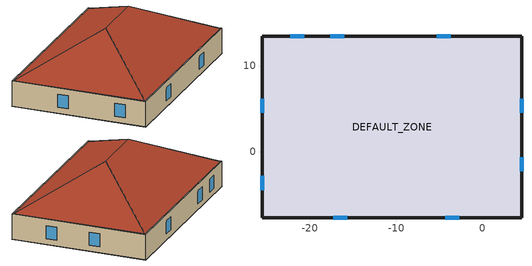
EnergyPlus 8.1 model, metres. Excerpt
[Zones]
DEFAULT_ZONE
 floor ground (_dpv BP1 2002 ENEV): -25.55,13.43 4.54,13.43 4.54,-7.66 -25.55,-7.66 z0
 wall outside (_dpv AW1 1995 WSV III): 4.5,13.39 -25.5,13.39 -25.5,-7.61 4.5,-7.61 4.5,13.39 z0:4
 window (DefaultWindowConstruction): -20.67,13.39 -22.3,13.39 / -16.04,13.39 -17.67,13.39 / -3.71,13.39 -5.34,13.39 / 4.5,4.55 4.5,6.18 / 4.5,-2.24 4.5,-0.61 / -4.34,-7.61 -2.71,-7.61 / -17.3,-7.61 -15.67,-7.61 / -25.5,6.18 -25.5,4.55 / -25.5,-2.78 -25.5,-4.41 z0.95:3.01
 roof outside (_dpv FD1 2009 sgg): 4.29,-7.41,4 4.29,13.18,4 -6,2.89,9.94; -25.3,-7.41,4 4.29,-7.41,4 -6,2.89,9.94 -15,2.89,9.94; -15,2.89,9.94 -6,2.89,9.94 4.29,13.18,4 -25.3,13.18,4; -25.3,13.18,4 -25.3,-7.41,4 -15,2.89,9.94
[Building]
RevitModel: North Axis=0; Terrain=Suburbs; Loads Convergence Tolerance Value=0.04; Temperature Convergence Tolerance Value=0.004; Solar Distribution=FullExterior; Maximum Number of Warmup Days=100; Minimum Number of Warmup Days=6
[Site:GroundTemperature:BuildingSurface]
18, 18, 18, 18, 18, 18, 18, 18, 18, 18, 18, 18
[Material] Solar Absorptance=0.7; Visible Absorptance=0.7
Name | Roughness | Thickness | Conductivity | Density | Specific Heat | Thermal Absorptance
_dpv SM1 Aussenputz_0.02 | MediumRough | 0.02 | 0.87 | 1800 | 1000 | 0.278
_dpv I2 Polystyrol extrudiert (XPS)_0.14 | MediumSmooth | 0.14 | 0.04 | 35 | 1450 | 0.41
_dpv M3 Poroton T18_0.24 | MediumRough | 0.24 | 0.18 | 900 | 1000 | 0.278
_dpv SM2 Innenputz_0.015 | MediumRough | 0.015 | 0.7 | 1400 | 1000 | 0.278
_dpv C2 Zement Estrich_0.05 | MediumRough | 0.05 | 1.4 | 2000 | 1000 | 0.278
_dpv BF5 Dampfbremse Polyethylen (PP)_0.0016 | Smooth | 0.0016 | 0.22 | 910 | 1700 | 0.472
_dpv I2 Polystyrol extrudiert (XPS)_0.08 | MediumSmooth | 0.08 | 0.04 | 35 | 1450 | 0.41
_dpv BF1 Bitumendichtungsbahn_0.005 | MediumSmooth | 0.005 | 0.23 | 1100 | 1000 | 0.278
_dpv C1 Beton armiert mit 1% Stahl_0.18 | MediumRough | 0.18 | 2.3 | 2300 | 1000 | 0.278
_dpv NS1 Rundkies gewaschen 8-16mm_0.05 | MediumRough | 0.05 | 2 | 1630 | 1000 | 0.278
_dpv BF1 Bitumendichtungsbahn_0.003 | MediumSmooth | 0.003 | 0.23 | 1100 | 1000 | 0.278
_dpv I1 Polystyrol expandiert (EPS)_0.2 | VeryRough | 0.2 | 0.038 | 15 | 1450 | 0.4
_dpv C1 Beton armiert mit 1% Stahl_0.2 | MediumRough | 0.2 | 2.3 | 2300 | 1000 | 0.278
_dpv SM2 Innenputz_0.02 | MediumRough | 0.02 | 0.7 | 1400 | 1000 | 0.278
[WindowMaterial:SimpleGlazingSystem]
DefaultWindowMaterial_0.001: UFactor=1.3; Solar Heat Gain Coefficient=0.9
[Construction]
_dpv AW1 1995 WSV III: _dpv SM1 Aussenputz_0.02, _dpv I2 Polystyrol extrudiert (XPS)_0.14, _dpv M3 Poroton T18_0.24, _dpv SM2 Innenputz_0.015
_dpv BP1 2002 ENEV: _dpv C2 Zement Estrich_0.05, _dpv BF5 Dampfbremse Polyethylen (PP)_0.0016, _dpv I2 Polystyrol extrudiert (XPS)_0.08, _dpv BF1 Bitumendichtungsbahn_0.005, _dpv C1 Beton armiert mit 1% Stahl_0.18
_dpv FD1 2009 sgg: _dpv NS1 Rundkies gewaschen 8-16mm_0.05, _dpv BF1 Bitumendichtungsbahn_0.003, _dpv I1 Polystyrol expandiert (EPS)_0.2, _dpv BF1 Bitumendichtungsbahn_0.003, _dpv C1 Beton armiert mit 1% Stahl_0.2, _dpv SM2 Innenputz_0.02
DefaultWindowConstruction: DefaultWindowMaterial_0.001
[Zone]
DEFAULT_ZONE: Type=1; Multiplier=1; Ceiling Height=6.3761; Volume=4047.92; Floor Area=634.854; Part of Total Floor Area=Yes
[People]
IntGainsPeop_DEFAULT_ZONE: Zone or ZoneList=DEFAULT_ZONE; Number of People Schedule=OccupationSchedule; Number of People Calculation Method=Area/Person; Number of People=0; People per Zone Floor Area=0; Zone Floor Area per Person=29; Fraction Radiant=0.3; Sensible Heat Fraction=autocalculate; Activity Level Schedule=ActivityLevelSchedule; Enable ASHRAE 55 Comfort Warnings=No; Mean Radiant Temperature Calculation Type=ZoneAveraged
[Lights]
Lights_DEFAULT_ZONE: Zone or ZoneList=DEFAULT_ZONE; Schedule=LightSchedule; Design Level Calculation Method=Watts/Area; Lighting Level=0; Watts per Zone Floor Area=5.17; Return Air Fraction=0.2; Fraction Radiant=0.2; Fraction Visible=0.2; Fraction Replaceable=1; EndUse Subcategory=General
[ElectricEquipment]
ElectricEquipment_DEFAULT_ZONE: Zone or ZoneList=DEFAULT_ZONE; Schedule=EquipSchedule; Design Level Calculation Method=Watts/Area; Design Level=0; Watts per Zone Floor Area=4.48; Watts per Person=0; Fraction Latent=0; Fraction Radiant=0.5; Fraction Lost=0; EndUse Subcategory=General
[ZoneInfiltration:DesignFlowRate]
DEFAULT_ZONE_Infiltration: Zone or ZoneList=DEFAULT_ZONE; Schedule=InfiltrationSchedule; Design Flow Rate Calculation Method=AirChanges/Hour; Air Changes per Hour=0.2; Constant Term Coefficient=1; Temperature Term Coefficient=0; Velocity Term Coefficient=0; Velocity Squared Term Coefficient=0
[ZoneVentilation:DesignFlowRate]
DEFAULT_ZONE_VentilationSystem: Zone or ZoneList=DEFAULT_ZONE; Schedule=VentilationSchedule; Design Flow Rate Calculation Method=AirChanges/Hour; Air Changes per Hour=0.7; Ventilation Type=Natural; Fan Pressure Rise=0; Fan Total Efficiency=1; Constant Term Coefficient=1; Temperature Term Coefficient=0; Velocity Term Coefficient=0; Velocity Squared Term Coefficient=0; Minimum Indoor Temperature=20; Maximum Indoor Temperature=100; Delta Temperature=1; Minimum Outdoor Temperature=-10; Maximum Outdoor Temperature=26; Maximum Wind Speed=40
[ZoneControl:Thermostat]
DEFAULT_ZONE_Thermostat: Zone or ZoneList=DEFAULT_ZONE; Control Type Schedule=HVACTemplate_Always_4; Control 1=Thermostat_DEFAULT_ZONE_Dual_SP_Control
[ThermostatSetpoint:DualSetpoint]
Thermostat_DEFAULT_ZONE_Dual_SP_Control: Heating Setpoint Temperature Schedule=HVACTemplate_Always_20; Cooling Setpoint Temperature Schedule=HVACTemplate_Always_26
[ZoneHVAC:IdealLoadsAirSystem]
DEFAULT_ZONEZoneHVAC:IdealLoadsAirSystem: Maximum Heating Supply Air Temperature=50; Minimum Cooling Supply Air Temperature=13; Maximum Heating Supply Air Humidity Ratio=0.008; Minimum Cooling Supply Air Humidity Ratio=0.009; Heating Limit=NoLimit; Cooling Limit=NoLimit; Dehumidification Control Type=None; Cooling Sensible Heat Ratio=.7; Humidification Control Type=None; Demand Controlled Ventilation Type=None; Outdoor Air Economizer Type=NoEconomizer; Heat Recovery Type=None; Sensible Heat Recovery Effectiveness=0; Latent Heat Recovery Effectiveness=0
[Zone equipment]
DEFAULT_ZONE: DEFAULT_ZONEZoneHVAC:IdealLoadsAirSystem
[Schedule:Compact]
ActivityLevelSchedule: Through: 12/31, For: Weekdays, Until: 01:00, 73.2, Until: 02:00, 73.2, Until: 03:00, 73.2, Until: 04:00, 73.2, Until: 05:00, 73.2, Until: 06:00, 73.2, Until: 07:00, 73.2, Until: 08:00, 73.2, Until: 09:00, 73.2, Until: 10:00, 73.2, Until: 11:00, 73.2, Until: 12:00, 73.2, Until: 13:00, 73.2, Until: 14:00, 73.2, Until: 15:00, 73.2, Until: 16:00, 73.2, Until: 17:00, 73.2, Until: 18:00, 73.2, Until: 19:00, 73.2, Until: 20:00, 73.2, Until: 21:00, 73.2, Until: 22:00, 73.2, Until: 23:00, 73.2, Until: 24:00, 73.2, For: Weekends Holidays SummerDesignDay WinterDesignDay CustomDay1 CustomDay2, Until: 01:00, 73.2, Until: 02:00, 73.2, Until: 03:00, 73.2, Until: 04:00, 73.2, Until: 05:00, 73.2, Until: 06:00, 73.2, Until: 07:00, 73.2, Until: 08:00, 73.2, Until: 09:00, 73.2, Until: 10:00, 73.2, Until: 11:00, 73.2, Until: 12:00, 73.2, Until: 13:00, 73.2, Until: 14:00, 73.2, Until: 15:00, 73.2, Until: 16:00, 73.2, Until: 17:00, 73.2, Until: 18:00, 73.2, Until: 19:00, 73.2, Until: 20:00, 73.2, Until: 21:00, 73.2, Until: 22:00, 73.2, Until: 23:00, 73.2, Until: 24:00, 73.2
OccupationSchedule: Through: 12/31, For: Weekdays, Until: 01:00, 0, Until: 02:00, 0, Until: 03:00, 0, Until: 04:00, 0, Until: 05:00, 0, Until: 06:00, 0, Until: 07:00, 0, Until: 08:00, 0.1, Until: 09:00, 0.2, Until: 10:00, 0.95, Until: 11:00, 0.95, Until: 12:00, 0.45, Until: 13:00, 0.45, Until: 14:00, 0.95, Until: 15:00, 0.95, Until: 16:00, 0.95, Until: 17:00, 0.95, Until: 18:00, 0.95, Until: 19:00, 0.3, Until: 20:00, 0.1, Until: 21:00, 0.1, Until: 22:00, 0.1, Until: 23:00, 0, Until: 24:00, 0, For: Weekends Holidays SummerDesignDay WinterDesignDay CustomDay1 CustomDay2, Until: 01:00, 0, Until: 02:00, 0, Until: 03:00, 0, Until: 04:00, 0, Until: 05:00, 0, Until: 06:00, 0, Until: 07:00, 0, Until: 08:00, 0, Until: 09:00, 0.05, Until: 10:00, 0.05, Until: 11:00, 0.05, Until: 12:00, 0.05, Until: 13:00, 0.05, Until: 14:00, 0.05, Until: 15:00, 0.05, Until: 16:00, 0.05, Until: 17:00, 0.05, Until: 18:00, 0.05, Until: 19:00, 0, Until: 20:00, 0, Until: 21:00, 0, Until: 22:00, 0, Until: 23:00, 0, Until: 24:00, 0
LightSchedule: Through: 12/31, For: Weekdays, Until: 01:00, 0.1, Until: 02:00, 0.1, Until: 03:00, 0.1, Until: 04:00, 0.1, Until: 05:00, 0.1, Until: 06:00, 0.1, Until: 07:00, 0.1, Until: 08:00, 0.3, Until: 09:00, 0.3, Until: 10:00, 0.3, Until: 11:00, 0.3, Until: 12:00, 0.3, Until: 13:00, 0.3, Until: 14:00, 0.3, Until: 15:00, 0.3, Until: 16:00, 0.9, Until: 17:00, 0.9, Until: 18:00, 0.5, Until: 19:00, 0.1, Until: 20:00, 0.1, Until: 21:00, 0.1, Until: 22:00, 0.1, Until: 23:00, 0, Until: 24:00, 0, For: Weekends Holidays SummerDesignDay WinterDesignDay CustomDay1 CustomDay2, Until: 01:00, 0, Until: 02:00, 0, Until: 03:00, 0, Until: 04:00, 0, Until: 05:00, 0, Until: 06:00, 0, Until: 07:00, 0.05, Until: 08:00, 0.05, Until: 09:00, 0.05, Until: 10:00, 0.05, Until: 11:00, 0.05, Until: 12:00, 0.05, Until: 13:00, 0.05, Until: 14:00, 0.05, Until: 15:00, 0.05, Until: 16:00, 0.05, Until: 17:00, 0.05, Until: 18:00, 0.05, Until: 19:00, 0, Until: 20:00, 0, Until: 21:00, 0, Until: 22:00, 0, Until: 23:00, 0, Until: 24:00, 0
EquipSchedule: Through: 12/31, For: Weekdays, Until: 01:00, 0, Until: 02:00, 0, Until: 03:00, 0, Until: 04:00, 0, Until: 05:00, 0, Until: 06:00, 0, Until: 07:00, 0.1, Until: 08:00, 0.3, Until: 09:00, 0.9, Until: 10:00, 0.9, Until: 11:00, 0.9, Until: 12:00, 0.9, Until: 13:00, 0.8, Until: 14:00, 0.9, Until: 15:00, 0.9, Until: 16:00, 0.9, Until: 17:00, 0.9, Until: 18:00, 0.5, Until: 19:00, 0.1, Until: 20:00, 0.1, Until: 21:00, 0.1, Until: 22:00, 0.2, Until: 23:00, 0, Until: 24:00, 0, For: Weekends Holidays SummerDesignDay WinterDesignDay CustomDay1 CustomDay2, Until: 01:00, 0, Until: 02:00, 0, Until: 03:00, 0, Until: 04:00, 0, Until: 05:00, 0, Until: 06:00, 0, Until: 07:00, 0.05, Until: 08:00, 0.05, Until: 09:00, 0.05, Until: 10:00, 0.05, Until: 11:00, 0.05, Until: 12:00, 0.05, Until: 13:00, 0.05, Until: 14:00, 0.05, Until: 15:00, 0.05, Until: 16:00, 0.05, Until: 17:00, 0.05, Until: 18:00, 0.05, Until: 19:00, 0, Until: 20:00, 0, Until: 21:00, 0, Until: 22:00, 0, Until: 23:00, 0, Until: 24:00, 0
VentilationSchedule: Through: 12/31, For: Weekdays, Until: 01:00, 0.3, Until: 02:00, 0.3, Until: 03:00, 0.3, Until: 04:00, 0.3, Until: 05:00, 0.3, Until: 06:00, 0.3, Until: 07:00, 0.3, Until: 08:00, 0.3, Until: 09:00, 0.3, Until: 10:00, 0.95, Until: 11:00, 0.95, Until: 12:00, 0.45, Until: 13:00, 0.45, Until: 14:00, 0.95, Until: 15:00, 0.95, Until: 16:00, 0.95, Until: 17:00, 0.95, Until: 18:00, 0.95, Until: 19:00, 0.3, Until: 20:00, 0.3, Until: 21:00, 0.3, Until: 22:00, 0.3, Until: 23:00, 0.3, Until: 24:00, 0.3, For: Weekends Holidays SummerDesignDay WinterDesignDay CustomDay1 CustomDay2, Until: 01:00, 0.3, Until: 02:00, 0.3, Until: 03:00, 0.3, Until: 04:00, 0.3, Until: 05:00, 0.3, Until: 06:00, 0.3, Until: 07:00, 0.3, Until: 08:00, 0.3, Until: 09:00, 0.3, Until: 10:00, 0.3, Until: 11:00, 0.3, Until: 12:00, 0.3, Until: 13:00, 0.3, Until: 14:00, 0.3, Until: 15:00, 0.3, Until: 16:00, 0.3, Until: 17:00, 0.3, Until: 18:00, 0.3, Until: 19:00, 0.3, Until: 20:00, 0.3, Until: 21:00, 0.3, Until: 22:00, 0.3, Until: 23:00, 0.3, Until: 24:00, 0.3
InfiltrationSchedule: Through: 12/31, For: Weekdays, Until: 01:00, 0.2, Until: 02:00, 0.2, Until: 03:00, 0.2, Until: 04:00, 0.2, Until: 05:00, 0.2, Until: 06:00, 0.2, Until: 07:00, 0.2, Until: 08:00, 0.2, Until: 09:00, 0.2, Until: 10:00, 0.2, Until: 11:00, 0.2, Until: 12:00, 0.2, Until: 13:00, 0.2, Until: 14:00, 0.2, Until: 15:00, 0.2, Until: 16:00, 0.2, Until: 17:00, 0.2, Until: 18:00, 0.2, Until: 19:00, 0.2, Until: 20:00, 0.2, Until: 21:00, 0.2, Until: 22:00, 0.2, Until: 23:00, 0.2, Until: 24:00, 0.2, For: Weekends Holidays SummerDesignDay WinterDesignDay CustomDay1 CustomDay2, Until: 01:00, 0.2, Until: 02:00, 0.2, Until: 03:00, 0.2, Until: 04:00, 0.2, Until: 05:00, 0.2, Until: 06:00, 0.2, Until: 07:00, 0.2, Until: 08:00, 0.2, Until: 09:00, 0.2, Until: 10:00, 0.2, Until: 11:00, 0.2, Until: 12:00, 0.2, Until: 13:00, 0.2, Until: 14:00, 0.2, Until: 15:00, 0.2, Until: 16:00, 0.2, Until: 17:00, 0.2, Until: 18:00, 0.2, Until: 19:00, 0.2, Until: 20:00, 0.2, Until: 21:00, 0.2, Until: 22:00, 0.2, Until: 23:00, 0.2, Until: 24:00, 0.2
HVACTemplate_Always_20: Through: 12/31, For: AllDays, Until: 24:00, 20
HVACTemplate_Always_26: Through: 12/31, For: AllDays, Until: 24:00, 26
HVACTemplate_Always_4: Through: 12/31, For: AllDays, Until: 24:00, 4
